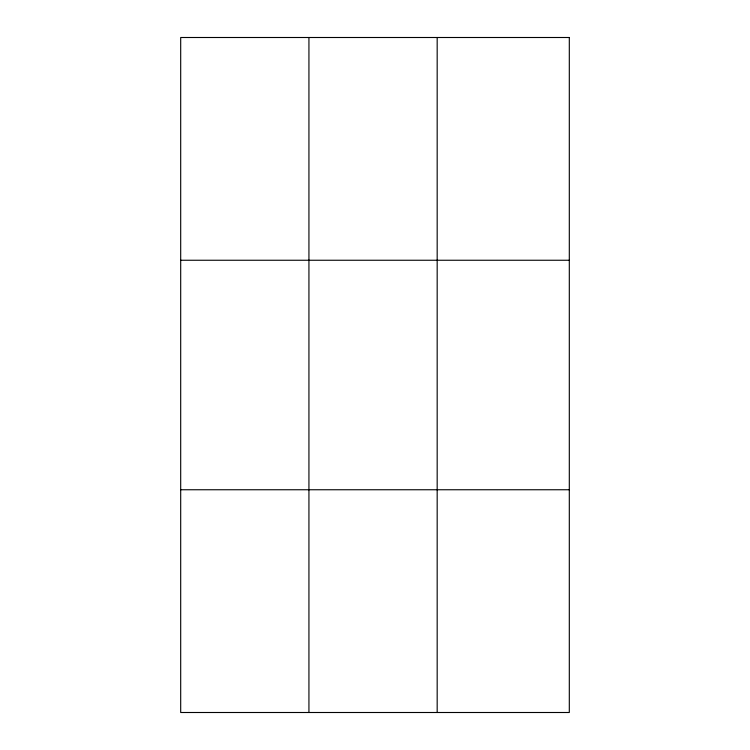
<?xml version="1.0" encoding="UTF-8"?>
<svg xmlns="http://www.w3.org/2000/svg" width="750" height="750" viewBox="0 0 750 750"><rect width="100%" height="100%" fill="white"/><g stroke="black" fill="none" stroke-linecap="round" stroke-linejoin="round"><path stroke-width="1.12" d="M308.934 37.5L308.934 712.5M437.175 37.5L437.175 712.5M180.694 260.25L569.306 260.25M180.694 489.75L569.306 489.75M569.306 37.5L569.306 712.5L180.694 712.5L180.694 37.5L569.306 37.5"/></g></svg>
